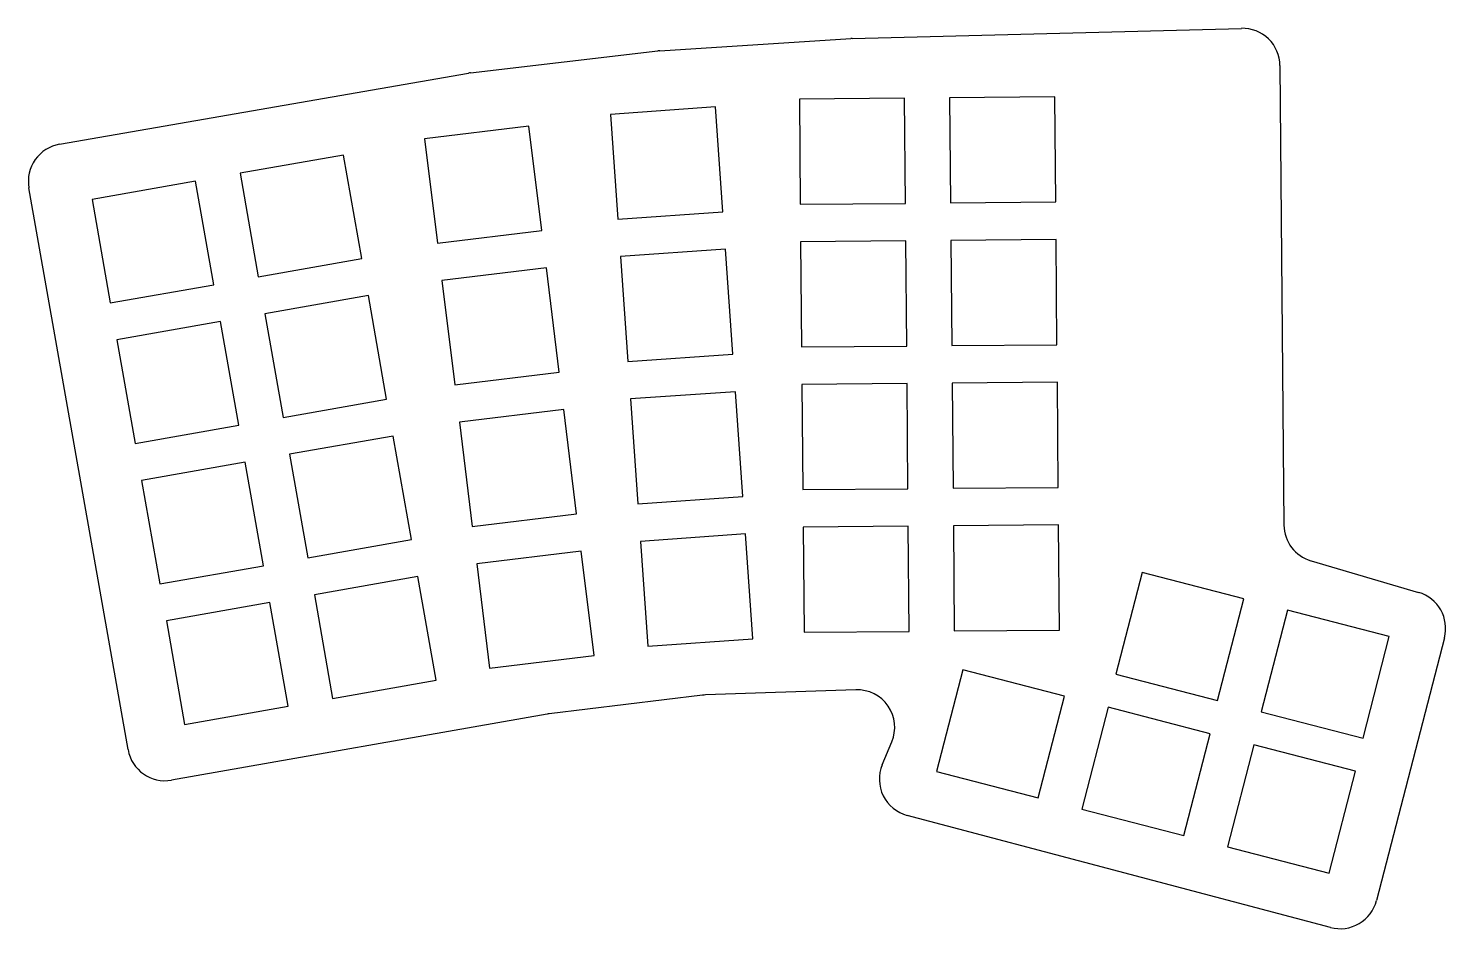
# Model space of a CAD drawing. Header units: millimetres. Extents: x 107 to 295, y -214 to -94.
import ezdxf

# ---------------------------------------------------------------- set-up
doc = ezdxf.new("R2010")
doc.units = ezdxf.units.MM

msp = doc.modelspace()

# ---------------------------------------------------------------- linework, layer by layer
for p, q in [((216.2, -95.39), (268.01, -94.03)), ((190.61, -97), (216.01, -95.4)), ((165.4, -99.95), (190.35, -97.02)), ((273.14, -98.98), (273.67, -160.18)), ((110.7, -109.45), (165.12, -99.99)), ((223.17, -103.33), (209.18, -103.45)), ((209.18, -103.45), (209.3, -117.45)), ((223.3, -117.33), (223.17, -103.33)), ((243.17, -103.15), (229.17, -103.28)), ((229.17, -103.28), (229.3, -117.28)), ((243.3, -117.15), (243.17, -103.15)), ((198.02, -104.5), (184.05, -105.48)), ((184.05, -105.48), (185.03, -119.44)), ((199, -118.47), (198.02, -104.5)), ((173.18, -107.05), (159.29, -108.76)), ((174.89, -120.95), (173.18, -107.05)), ((159.29, -108.76), (160.99, -122.65)), ((148.51, -110.9), (134.73, -113.33)), ((150.94, -124.68), (148.51, -110.9)), ((128.82, -114.37), (115.03, -116.8)), ((131.25, -128.16), (128.82, -114.37)), ((134.73, -113.33), (137.16, -127.11)), ((119.83, -190.08), (106.63, -115.25)), ((115.03, -116.8), (117.46, -130.59)), ((185.03, -119.44), (199, -118.47)), ((209.3, -117.45), (223.3, -117.33)), ((229.3, -117.28), (243.3, -117.15)), ((160.99, -122.65), (174.89, -120.95)), ((223.34, -122.33), (209.34, -122.45)), ((209.34, -122.45), (209.46, -136.45)), ((223.46, -136.33), (223.34, -122.33)), ((243.34, -122.15), (229.34, -122.28)), ((229.34, -122.28), (229.46, -136.28)), ((243.46, -136.15), (243.34, -122.15)), ((199.34, -123.45), (185.38, -124.43)), ((185.38, -124.43), (186.36, -138.4)), ((200.32, -137.42), (199.34, -123.45)), ((137.16, -127.11), (150.94, -124.68)), ((175.5, -125.91), (161.6, -127.61)), ((177.2, -139.8), (175.5, -125.91)), ((117.46, -130.59), (131.25, -128.16)), ((161.6, -127.61), (163.31, -141.51)), ((151.81, -129.61), (138.03, -132.04)), ((154.24, -143.39), (151.81, -129.61)), ((138.03, -132.04), (140.46, -145.83)), ((132.12, -133.08), (118.33, -135.51)), ((134.55, -146.87), (132.12, -133.08)), ((118.33, -135.51), (120.76, -149.3)), ((186.36, -138.4), (200.32, -137.42)), ((209.46, -136.45), (223.46, -136.33)), ((229.46, -136.28), (243.46, -136.15)), ((163.31, -141.51), (177.2, -139.8)), ((223.51, -141.33), (209.51, -141.45)), ((209.51, -141.45), (209.63, -155.45)), ((223.63, -155.33), (223.51, -141.33)), ((243.51, -141.15), (229.51, -141.28)), ((229.51, -141.28), (229.63, -155.27)), ((243.63, -155.15), (243.51, -141.15)), ((200.67, -142.41), (186.7, -143.38)), ((201.65, -156.37), (200.67, -142.41)), ((140.46, -145.83), (154.24, -143.39)), ((177.81, -144.77), (163.92, -146.47)), ((179.52, -158.66), (177.81, -144.77)), ((186.7, -143.38), (187.68, -157.35)), ((120.76, -149.3), (134.55, -146.87)), ((163.92, -146.47), (165.62, -160.37)), ((155.11, -148.32), (141.32, -150.75)), ((157.54, -162.11), (155.11, -148.32)), ((141.32, -150.75), (143.76, -164.54)), ((135.42, -151.79), (121.63, -154.22)), ((137.85, -165.58), (135.42, -151.79)), ((121.63, -154.22), (124.06, -168.01)), ((187.68, -157.35), (201.65, -156.37)), ((209.63, -155.45), (223.63, -155.33)), ((229.63, -155.27), (243.63, -155.15)), ((165.62, -160.37), (179.52, -158.66)), ((223.67, -160.33), (209.67, -160.45)), ((223.79, -174.33), (223.67, -160.33)), ((243.67, -160.15), (229.67, -160.27)), ((229.67, -160.27), (229.79, -174.27)), ((243.79, -174.15), (243.67, -160.15)), ((143.76, -164.54), (157.54, -162.11)), ((202, -161.36), (188.03, -162.34)), ((202.97, -175.33), (202, -161.36)), ((209.67, -160.45), (209.79, -174.45)), ((180.13, -163.63), (166.23, -165.33)), ((181.84, -177.52), (180.13, -163.63)), ((188.03, -162.34), (189.01, -176.3)), ((124.06, -168.01), (137.85, -165.58)), ((166.23, -165.33), (167.94, -179.23)), ((277.27, -164.93), (291.59, -169.14)), ((158.41, -167.03), (144.62, -169.46)), ((160.84, -180.82), (158.41, -167.03)), ((254.78, -166.48), (251.27, -180.04)), ((268.33, -169.99), (254.78, -166.48)), ((144.62, -169.46), (147.05, -183.25)), ((138.71, -170.5), (124.93, -172.93)), ((141.15, -184.29), (138.71, -170.5)), ((264.83, -183.54), (268.33, -169.99)), ((274.14, -171.49), (270.63, -185.04)), ((287.69, -175), (274.14, -171.49)), ((124.93, -172.93), (127.36, -186.72)), ((189.01, -176.3), (202.97, -175.33)), ((209.79, -174.45), (223.79, -174.33)), ((229.79, -174.27), (243.79, -174.15)), ((284.19, -188.55), (287.69, -175)), ((295.03, -175.19), (285.98, -210.17)), ((167.94, -179.23), (181.84, -177.52)), ((147.05, -183.25), (160.84, -180.82)), ((230.92, -179.43), (227.42, -192.99)), ((244.48, -182.94), (230.92, -179.43)), ((251.27, -180.04), (264.83, -183.54)), ((196.26, -182.83), (175.87, -185.31)), ((216.69, -182.11), (196.69, -182.79)), ((240.97, -196.49), (244.48, -182.94)), ((127.36, -186.72), (141.15, -184.29)), ((250.29, -184.44), (246.78, -197.99)), ((263.84, -187.95), (250.29, -184.44)), ((175.61, -185.34), (125.62, -194.14)), ((270.63, -185.04), (284.19, -188.55)), ((260.34, -201.5), (263.84, -187.95)), ((220.2, -192.09), (221.48, -189.03)), ((269.65, -189.45), (266.14, -203)), ((283.2, -192.95), (269.65, -189.45)), ((227.42, -192.99), (240.97, -196.49)), ((279.7, -206.51), (283.2, -192.95)), ((246.78, -197.99), (260.34, -201.5)), ((279.86, -213.75), (223.54, -198.84)), ((266.14, -203), (279.7, -206.51))]:
    msp.add_line(p, q)
for centre, start, end in [((268.14, -99.02), 0.5, 91.5051), ((216.33, -100.39), 91.5051, 93.6129), ((190.93, -101.99), 93.6129, 96.6815), ((165.98, -104.91), 96.6815, 99.8661), ((111.56, -114.38), 99.8661, 190), ((278.67, -160.14), 180.5, 253.6491), ((290.19, -173.94), 345.5, 73.6491), ((196.87, -187.79), 91.9546, 96.9361), ((216.86, -187.11), 337.3461, 91.9546), ((176.48, -190.27), 96.9361, 99.9761), ((124.75, -189.21), 190, 279.9761), ((224.82, -194.01), 157.3461, 255.177), ((281.14, -208.92), 255.177, 345.5)]:
    msp.add_arc(centre, 5, start, end)

doc.saveas('drawing.dxf')
